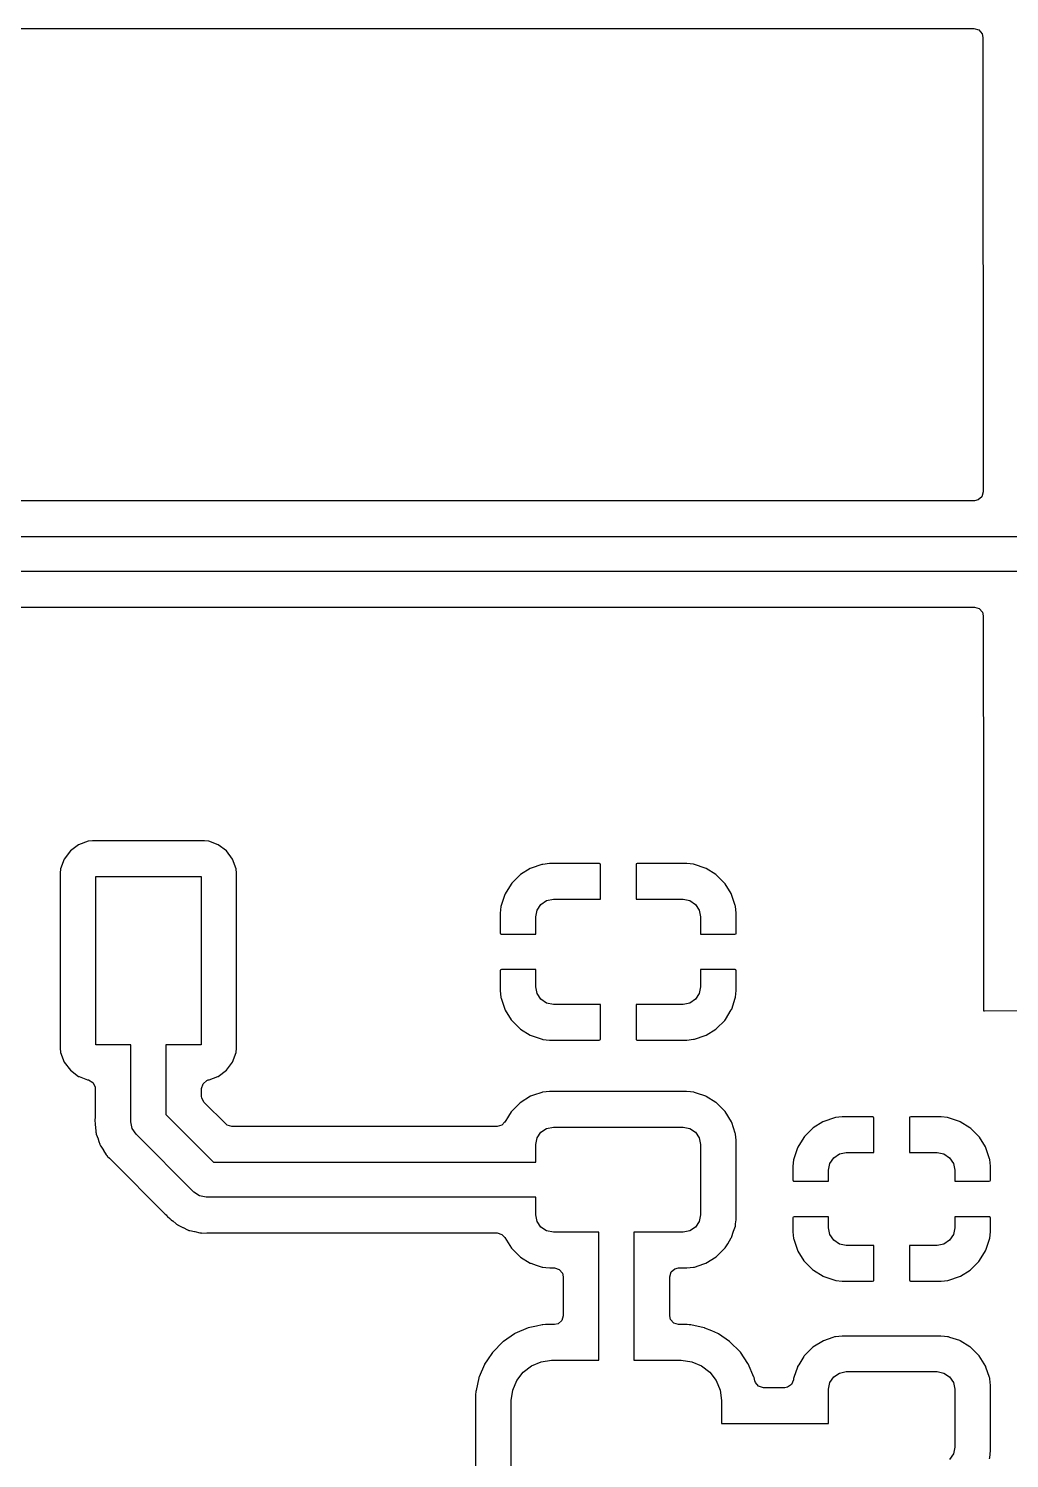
# Model space of a CAD drawing. Extents: x 170.5 to 254.5, y -139.5 to -85.5.
# Drawn here: x 188.39 to 202.38, y -105.9 to -85.51 of the extents above; entities that cross this region are included whole.
import ezdxf

# ---------------------------------------------------------------- set-up
doc = ezdxf.new("R2010")
doc.units = 0
doc.layers.add('BLACK', color=7, linetype='CONTINUOUS')

msp = doc.modelspace()

# ---------------------------------------------------------------- linework, layer by layer
at = {"layer": 'BLACK', "linetype": 'CONTINUOUS'}
for p, q in [((170.634, -85.508), (201.874, -85.508)), ((201.874, -85.508), (201.942, -85.528)), ((201.942, -85.528), (201.989, -85.5817)), ((201.989, -85.5817), (202, -85.6339)), ((202, -85.6339), (202.006, -92.1154)), ((202.006, -92.1154), (201.986, -92.1835)), ((201.88, -92.2415), (187.067, -92.2415)), ((201.932, -92.2301), (201.88, -92.2415)), ((201.986, -92.1835), (201.932, -92.2301)), ((187, -92.75), (213.5, -92.75)), ((213.396, -93.25), (187.104, -93.25)), ((187.366, -93.7585), (201.881, -93.7585)), ((201.881, -93.7585), (201.949, -93.7785)), ((201.949, -93.7785), (201.996, -93.8322)), ((201.996, -93.8322), (202.007, -93.8844)), ((202.007, -93.8844), (202.009, -96.7607)), ((202.009, -96.7607), (202.012, -99.4974)), ((188.987, -97.2367), (188.899, -97.3533)), ((189.103, -97.1494), (188.987, -97.2367)), ((189.24, -97.0983), (189.103, -97.1494)), ((189.302, -97.0915), (189.24, -97.0983)), ((190.898, -97.0915), (189.302, -97.0915)), ((190.96, -97.0983), (190.898, -97.0915)), ((191.097, -97.1494), (190.96, -97.0983)), ((191.213, -97.2367), (191.097, -97.1494)), ((191.301, -97.3533), (191.213, -97.2367)), ((188.899, -97.3533), (188.848, -97.4897)), ((191.352, -97.4897), (191.301, -97.3533)), ((195.712, -97.4301), (195.558, -97.4816)), ((195.726, -97.4273), (195.712, -97.4301)), ((195.821, -97.4173), (195.726, -97.4273)), ((195.828, -97.417), (195.821, -97.4173)), ((196.532, -97.417), (195.828, -97.417)), ((196.54, -97.4187), (196.532, -97.417)), ((196.542, -97.4199), (196.54, -97.4187)), ((196.546, -97.4351), (196.542, -97.4199)), ((196.546, -97.925), (196.546, -97.4351)), ((197.056, -97.4229), (197.054, -97.4305)), ((197.054, -97.4305), (197.054, -97.925)), ((197.057, -97.4215), (197.056, -97.4229)), ((197.072, -97.417), (197.057, -97.4215)), ((197.772, -97.417), (197.072, -97.417)), ((197.779, -97.4173), (197.772, -97.417)), ((197.873, -97.427), (197.779, -97.4173)), ((197.886, -97.4299), (197.873, -97.427)), ((198.041, -97.481), (197.886, -97.4299)), ((188.848, -97.4897), (188.841, -97.5519)), ((188.841, -97.5519), (188.841, -100.048)), ((189.35, -100), (189.35, -97.6)), ((189.35, -97.6), (190.85, -97.6)), ((190.85, -97.6), (190.85, -100)), ((191.358, -97.5519), (191.352, -97.4897)), ((191.358, -100.048), (191.358, -97.5519)), ((195.396, -97.5821), (195.281, -97.6968)), ((195.407, -97.5731), (195.396, -97.5821)), ((195.545, -97.4878), (195.407, -97.5731)), ((195.558, -97.4816), (195.545, -97.4878)), ((198.054, -97.4872), (198.041, -97.481)), ((198.192, -97.5722), (198.054, -97.4872)), ((198.203, -97.5813), (198.192, -97.5722)), ((198.318, -97.6958), (198.203, -97.5813)), ((195.181, -97.8594), (195.13, -98.0137)), ((195.187, -97.8462), (195.181, -97.8594)), ((195.272, -97.7082), (195.187, -97.8462)), ((195.281, -97.6968), (195.272, -97.7082)), ((198.327, -97.7072), (198.318, -97.6958)), ((198.412, -97.845), (198.327, -97.7072)), ((198.418, -97.8582), (198.412, -97.845)), ((198.47, -98.0124), (198.418, -97.8582)), ((195.127, -98.0271), (195.117, -98.1214)), ((195.13, -98.0137), (195.127, -98.0271)), ((195.625, -98.175), (195.644, -98.0793)), ((195.644, -98.0793), (195.698, -97.9982)), ((195.698, -97.9982), (195.779, -97.944)), ((195.779, -97.944), (195.875, -97.925)), ((195.875, -97.925), (196.546, -97.925)), ((197.054, -97.925), (197.725, -97.925)), ((197.725, -97.925), (197.821, -97.944)), ((197.821, -97.944), (197.902, -97.9982)), ((197.902, -97.9982), (197.956, -98.0793)), ((197.956, -98.0793), (197.975, -98.175)), ((198.473, -98.0258), (198.47, -98.0124)), ((198.483, -98.1214), (198.473, -98.0258)), ((195.117, -98.1214), (195.117, -98.1279)), ((195.117, -98.1279), (195.117, -98.4029)), ((195.625, -98.421), (195.625, -98.175)), ((197.975, -98.175), (197.975, -98.421)), ((198.483, -98.1279), (198.483, -98.1214)), ((198.483, -98.4075), (198.483, -98.1279)), ((195.117, -98.4029), (195.121, -98.4181)), ((195.121, -98.4181), (195.123, -98.4193)), ((195.123, -98.4193), (195.131, -98.421)), ((195.131, -98.421), (195.625, -98.421)), ((197.975, -98.421), (198.465, -98.421)), ((198.465, -98.421), (198.48, -98.4165)), ((198.48, -98.4165), (198.481, -98.4151)), ((198.481, -98.4151), (198.483, -98.4075)), ((195.119, -98.9349), (195.117, -98.9425)), ((195.117, -98.9425), (195.117, -99.2221)), ((195.12, -98.9335), (195.119, -98.9349)), ((195.135, -98.929), (195.12, -98.9335)), ((195.625, -98.929), (195.135, -98.929)), ((195.625, -99.175), (195.625, -98.929)), ((198.469, -98.929), (197.975, -98.929)), ((197.975, -98.929), (197.975, -99.175)), ((198.477, -98.9307), (198.469, -98.929)), ((198.479, -98.9319), (198.477, -98.9307)), ((198.483, -98.9471), (198.479, -98.9319)), ((198.483, -99.2221), (198.483, -98.9471)), ((195.117, -99.2221), (195.117, -99.2286)), ((195.117, -99.2286), (195.127, -99.3242)), ((195.644, -99.2707), (195.625, -99.175)), ((195.698, -99.3518), (195.644, -99.2707)), ((197.956, -99.2707), (197.902, -99.3518)), ((197.975, -99.175), (197.956, -99.2707)), ((198.473, -99.3229), (198.483, -99.2286)), ((198.483, -99.2286), (198.483, -99.2221)), ((195.127, -99.3242), (195.13, -99.3376)), ((195.13, -99.3376), (195.182, -99.4918)), ((195.182, -99.4918), (195.188, -99.505)), ((195.188, -99.505), (195.273, -99.6428)), ((195.779, -99.406), (195.698, -99.3518)), ((195.875, -99.425), (195.779, -99.406)), ((196.546, -99.425), (195.875, -99.425)), ((196.546, -99.9195), (196.546, -99.425)), ((197.725, -99.425), (197.054, -99.425)), ((197.054, -99.425), (197.054, -99.9149)), ((197.821, -99.406), (197.725, -99.425)), ((197.902, -99.3518), (197.821, -99.406)), ((198.328, -99.6418), (198.413, -99.5038)), ((198.413, -99.5038), (198.419, -99.4906)), ((198.419, -99.4906), (198.47, -99.3363)), ((198.47, -99.3363), (198.473, -99.3229)), ((202.012, -99.4974), (202.012, -99.5164)), ((202.025, -99.5163), (207.668, -99.4792)), ((195.273, -99.6428), (195.282, -99.6542)), ((195.282, -99.6542), (195.397, -99.7687)), ((198.204, -99.7679), (198.319, -99.6532)), ((198.319, -99.6532), (198.328, -99.6418)), ((202.012, -99.5164), (202.025, -99.5163)), ((202.025, -99.5163), (202.025, -99.5163)), ((195.397, -99.7687), (195.408, -99.7778)), ((195.408, -99.7778), (195.546, -99.8628)), ((195.546, -99.8628), (195.559, -99.869)), ((195.559, -99.869), (195.714, -99.9201)), ((197.054, -99.9149), (197.058, -99.9301)), ((197.888, -99.9198), (198.042, -99.8684)), ((198.042, -99.8684), (198.055, -99.8622)), ((198.055, -99.8622), (198.193, -99.7769)), ((198.193, -99.7769), (198.204, -99.7679)), ((188.841, -100.048), (188.848, -100.11)), ((188.848, -100.11), (188.899, -100.247)), ((189.85, -100), (189.35, -100)), ((189.85, -101.1), (189.85, -100)), ((190.85, -100), (190.35, -100)), ((190.35, -100), (190.35, -100.996)), ((191.301, -100.247), (191.352, -100.11)), ((191.352, -100.11), (191.358, -100.048)), ((195.714, -99.9201), (195.727, -99.923)), ((195.727, -99.923), (195.821, -99.9327)), ((195.821, -99.9327), (195.828, -99.933)), ((195.828, -99.933), (196.528, -99.933)), ((196.528, -99.933), (196.543, -99.9285)), ((196.543, -99.9285), (196.544, -99.9271)), ((196.544, -99.9271), (196.546, -99.9195)), ((197.058, -99.9301), (197.06, -99.9313)), ((197.06, -99.9313), (197.068, -99.933)), ((197.068, -99.933), (197.772, -99.933)), ((197.772, -99.933), (197.779, -99.9327)), ((197.779, -99.9327), (197.874, -99.9227)), ((197.874, -99.9227), (197.888, -99.9198)), ((188.899, -100.247), (188.987, -100.363)), ((191.213, -100.363), (191.301, -100.247)), ((188.987, -100.363), (189.103, -100.451)), ((189.103, -100.451), (189.112, -100.454)), ((189.112, -100.454), (189.232, -100.499)), ((189.232, -100.499), (189.232, -100.499)), ((189.232, -100.499), (189.24, -100.502)), ((189.24, -100.502), (189.245, -100.502)), ((189.245, -100.502), (189.306, -100.537)), ((190.879, -100.556), (190.932, -100.51)), ((190.932, -100.51), (190.954, -100.502)), ((190.954, -100.502), (190.96, -100.502)), ((190.96, -100.502), (190.968, -100.499)), ((190.968, -100.499), (191.088, -100.454)), ((190.968, -100.499), (190.968, -100.499)), ((191.088, -100.454), (191.097, -100.451)), ((191.097, -100.451), (191.213, -100.363)), ((189.306, -100.537), (189.339, -100.6)), ((189.339, -100.6), (189.341, -100.624)), ((189.341, -100.624), (189.341, -101.033)), ((190.858, -100.624), (190.879, -100.556)), ((190.858, -100.734), (190.858, -100.624)), ((190.861, -100.76), (190.858, -100.734)), ((195.551, -100.733), (195.401, -100.827)), ((195.591, -100.72), (195.551, -100.733)), ((195.712, -100.68), (195.591, -100.72)), ((195.719, -100.677), (195.712, -100.68)), ((195.712, -100.68), (195.712, -100.68)), ((195.726, -100.677), (195.719, -100.677)), ((195.821, -100.667), (195.726, -100.677)), ((195.726, -100.677), (195.726, -100.677)), ((195.825, -100.666), (195.821, -100.667)), ((195.821, -100.667), (195.821, -100.667)), ((197.775, -100.666), (195.825, -100.666)), ((197.83, -100.672), (197.775, -100.666)), ((197.873, -100.677), (197.83, -100.672)), ((197.88, -100.677), (197.873, -100.677)), ((197.873, -100.677), (197.873, -100.677)), ((197.886, -100.679), (197.88, -100.677)), ((197.917, -100.689), (197.886, -100.679)), ((197.886, -100.679), (197.886, -100.679)), ((198.048, -100.733), (197.917, -100.689)), ((198.054, -100.737), (198.048, -100.733)), ((190.895, -100.823), (190.861, -100.76)), ((191.202, -101.13), (190.895, -100.823)), ((195.401, -100.827), (195.276, -100.952)), ((198.192, -100.822), (198.054, -100.737)), ((198.054, -100.737), (198.054, -100.737)), ((198.198, -100.826), (198.192, -100.822)), ((198.323, -100.951), (198.198, -100.826)), ((189.338, -101.063), (189.337, -101.073)), ((189.337, -101.073), (189.337, -101.081)), ((189.337, -101.081), (189.337, -101.081)), ((189.337, -101.081), (189.341, -101.126)), ((189.34, -101.052), (189.338, -101.063)), ((189.341, -101.033), (189.34, -101.052)), ((189.341, -101.126), (189.341, -101.136)), ((189.341, -101.136), (189.341, -101.144)), ((189.869, -101.196), (189.85, -101.1)), ((190.35, -100.996), (191.029, -101.675)), ((191.223, -101.146), (191.202, -101.13)), ((195.181, -101.101), (195.141, -101.147)), ((195.183, -101.102), (195.181, -101.101)), ((195.235, -101.018), (195.183, -101.102)), ((195.272, -100.958), (195.235, -101.018)), ((195.276, -100.952), (195.272, -100.958)), ((195.272, -100.958), (195.272, -100.958)), ((198.417, -101.101), (198.323, -100.951)), ((198.419, -101.108), (198.417, -101.101)), ((198.469, -101.259), (198.419, -101.108)), ((199.72, -101.1), (199.582, -101.186)), ((199.733, -101.094), (199.72, -101.1)), ((199.887, -101.043), (199.733, -101.094)), ((199.901, -101.04), (199.887, -101.043)), ((199.996, -101.03), (199.901, -101.04)), ((200.003, -101.03), (199.996, -101.03)), ((200.432, -101.03), (200.003, -101.03)), ((200.44, -101.031), (200.432, -101.03)), ((200.442, -101.032), (200.44, -101.031)), ((200.446, -101.048), (200.442, -101.032)), ((200.446, -101.537), (200.446, -101.048)), ((200.956, -101.035), (200.954, -101.043)), ((200.954, -101.043), (200.954, -101.537)), ((200.957, -101.034), (200.956, -101.035)), ((200.972, -101.029), (200.957, -101.034)), ((201.397, -101.029), (200.972, -101.029)), ((201.404, -101.03), (201.397, -101.029)), ((201.498, -101.039), (201.404, -101.03)), ((201.511, -101.042), (201.498, -101.039)), ((201.666, -101.094), (201.511, -101.042)), ((201.679, -101.1), (201.666, -101.094)), ((201.817, -101.185), (201.679, -101.1)), ((189.341, -101.144), (189.342, -101.148)), ((189.342, -101.148), (189.345, -101.173)), ((189.345, -101.173), (189.345, -101.177)), ((189.345, -101.177), (189.35, -101.238)), ((189.35, -101.238), (189.351, -101.25)), ((189.351, -101.25), (189.353, -101.257)), ((189.353, -101.257), (189.355, -101.263)), ((189.355, -101.263), (189.356, -101.268)), ((189.356, -101.268), (189.357, -101.276)), ((189.357, -101.276), (189.382, -101.344)), ((189.382, -101.344), (189.383, -101.348)), ((189.923, -101.277), (189.869, -101.196)), ((190.748, -102.102), (189.923, -101.277)), ((191.291, -101.166), (191.223, -101.146)), ((195.074, -101.166), (191.291, -101.166)), ((195.141, -101.147), (195.074, -101.166)), ((195.625, -101.425), (195.644, -101.329)), ((195.644, -101.329), (195.698, -101.248)), ((195.698, -101.248), (195.779, -101.194)), ((195.779, -101.194), (195.875, -101.175)), ((195.875, -101.175), (197.725, -101.175)), ((197.725, -101.175), (197.821, -101.194)), ((197.821, -101.194), (197.902, -101.248)), ((197.902, -101.248), (197.956, -101.329)), ((197.956, -101.329), (197.975, -101.425)), ((198.473, -101.269), (198.469, -101.259)), ((198.473, -101.276), (198.473, -101.269)), ((198.482, -101.36), (198.473, -101.276)), ((198.473, -101.276), (198.473, -101.276)), ((199.447, -101.321), (199.362, -101.459)), ((199.456, -101.309), (199.447, -101.321)), ((199.571, -101.195), (199.456, -101.309)), ((199.582, -101.186), (199.571, -101.195)), ((201.828, -101.194), (201.817, -101.185)), ((201.943, -101.308), (201.828, -101.194)), ((201.952, -101.32), (201.943, -101.308)), ((202.037, -101.458), (201.952, -101.32)), ((189.383, -101.348), (189.393, -101.38)), ((189.393, -101.38), (189.406, -101.418)), ((189.406, -101.418), (189.409, -101.424)), ((189.409, -101.424), (189.412, -101.43)), ((189.412, -101.43), (189.415, -101.435)), ((189.415, -101.435), (189.417, -101.442)), ((189.417, -101.442), (189.421, -101.448)), ((189.421, -101.448), (189.421, -101.448)), ((189.421, -101.448), (189.457, -101.503)), ((189.457, -101.503), (189.46, -101.507)), ((189.46, -101.507), (189.497, -101.569)), ((195.625, -101.675), (195.625, -101.425)), ((197.975, -101.425), (197.975, -102.425)), ((198.483, -101.375), (198.482, -101.36)), ((198.483, -102.475), (198.483, -101.375)), ((199.356, -101.472), (199.305, -101.626)), ((199.362, -101.459), (199.356, -101.472)), ((199.954, -101.557), (200.05, -101.537)), ((200.05, -101.537), (200.446, -101.537)), ((200.954, -101.537), (201.35, -101.537)), ((201.35, -101.537), (201.446, -101.557)), ((202.043, -101.471), (202.037, -101.458)), ((202.095, -101.625), (202.043, -101.471)), ((189.497, -101.569), (189.501, -101.573)), ((189.501, -101.573), (189.501, -101.573)), ((189.501, -101.573), (189.505, -101.577)), ((189.505, -101.577), (189.505, -101.578)), ((189.505, -101.578), (189.507, -101.581)), ((189.507, -101.581), (189.51, -101.584)), ((189.51, -101.584), (189.514, -101.59)), ((189.514, -101.59), (189.544, -101.618)), ((189.544, -101.618), (189.57, -101.643)), ((189.57, -101.643), (189.573, -101.646)), ((189.573, -101.646), (190.341, -102.414)), ((191.029, -101.675), (195.625, -101.675)), ((199.302, -101.64), (199.292, -101.734)), ((199.292, -101.734), (199.292, -101.74)), ((199.292, -101.74), (199.292, -101.928)), ((199.305, -101.626), (199.302, -101.64)), ((199.8, -101.787), (199.819, -101.692)), ((199.819, -101.692), (199.873, -101.611)), ((199.873, -101.611), (199.954, -101.557)), ((201.446, -101.557), (201.527, -101.611)), ((201.527, -101.611), (201.581, -101.692)), ((201.581, -101.692), (201.6, -101.787)), ((202.098, -101.638), (202.095, -101.625)), ((202.108, -101.734), (202.098, -101.638)), ((202.108, -101.74), (202.108, -101.734)), ((202.108, -101.932), (202.108, -101.74)), ((199.292, -101.928), (199.296, -101.943)), ((199.296, -101.943), (199.298, -101.944)), ((199.298, -101.944), (199.306, -101.946)), ((199.306, -101.946), (199.8, -101.946)), ((199.8, -101.946), (199.8, -101.787)), ((201.6, -101.787), (201.6, -101.946)), ((201.6, -101.946), (202.09, -101.946)), ((202.09, -101.946), (202.105, -101.942)), ((202.105, -101.942), (202.106, -101.94)), ((202.106, -101.94), (202.108, -101.932)), ((190.829, -102.156), (190.748, -102.102)), ((190.925, -102.175), (190.829, -102.156)), ((195.625, -102.175), (190.925, -102.175)), ((195.625, -102.425), (195.625, -102.175)), ((190.341, -102.414), (190.354, -102.428)), ((190.354, -102.428), (190.362, -102.44)), ((190.362, -102.44), (190.362, -102.44)), ((190.362, -102.44), (190.366, -102.446)), ((190.366, -102.446), (190.372, -102.451)), ((190.372, -102.451), (190.372, -102.451)), ((190.372, -102.451), (190.407, -102.48)), ((190.407, -102.48), (190.414, -102.487)), ((190.414, -102.487), (190.42, -102.493)), ((190.42, -102.493), (190.423, -102.495)), ((190.423, -102.495), (190.442, -102.51)), ((190.442, -102.51), (190.446, -102.513)), ((190.446, -102.513), (190.496, -102.556)), ((190.496, -102.556), (190.501, -102.56)), ((190.501, -102.56), (190.508, -102.564)), ((190.508, -102.564), (190.513, -102.567)), ((190.513, -102.567), (190.518, -102.57)), ((195.644, -102.521), (195.625, -102.425)), ((195.698, -102.602), (195.644, -102.521)), ((197.956, -102.521), (197.902, -102.602)), ((197.975, -102.425), (197.956, -102.521)), ((198.473, -102.58), (198.475, -102.556)), ((198.475, -102.556), (198.481, -102.495)), ((198.481, -102.495), (198.483, -102.475)), ((199.294, -102.46), (199.292, -102.468)), ((199.292, -102.468), (199.292, -102.66)), ((199.295, -102.458), (199.294, -102.46)), ((199.31, -102.454), (199.295, -102.458)), ((199.8, -102.454), (199.31, -102.454)), ((199.8, -102.612), (199.8, -102.454)), ((202.094, -102.454), (201.6, -102.454)), ((201.6, -102.454), (201.6, -102.612)), ((202.102, -102.456), (202.094, -102.454)), ((202.104, -102.457), (202.102, -102.456)), ((202.108, -102.472), (202.104, -102.457)), ((202.108, -102.66), (202.108, -102.472)), ((190.518, -102.57), (190.524, -102.575)), ((190.524, -102.575), (190.59, -102.606)), ((190.59, -102.606), (190.594, -102.608)), ((190.594, -102.608), (190.659, -102.641)), ((190.659, -102.641), (190.666, -102.643)), ((190.666, -102.643), (190.672, -102.645)), ((190.672, -102.645), (190.677, -102.647)), ((190.677, -102.647), (190.684, -102.65)), ((190.684, -102.65), (190.691, -102.651)), ((190.691, -102.651), (190.691, -102.651)), ((190.691, -102.651), (190.755, -102.664)), ((190.755, -102.664), (190.76, -102.665)), ((190.76, -102.665), (190.831, -102.683)), ((190.831, -102.683), (190.836, -102.683)), ((190.836, -102.683), (190.836, -102.683)), ((190.836, -102.683), (190.842, -102.683)), ((190.842, -102.683), (190.842, -102.684)), ((190.842, -102.684), (190.846, -102.684)), ((190.846, -102.684), (190.85, -102.684)), ((190.85, -102.684), (190.857, -102.686)), ((190.857, -102.686), (190.935, -102.684)), ((190.935, -102.684), (190.938, -102.683)), ((190.938, -102.683), (195.074, -102.683)), ((195.074, -102.683), (195.142, -102.704)), ((195.142, -102.704), (195.182, -102.75)), ((195.182, -102.75), (195.183, -102.749)), ((195.183, -102.749), (195.277, -102.899)), ((195.779, -102.656), (195.698, -102.602)), ((195.875, -102.675), (195.779, -102.656)), ((196.525, -102.675), (195.875, -102.675)), ((196.525, -104.5), (196.525, -102.675)), ((197.725, -102.675), (197.025, -102.675)), ((197.025, -102.675), (197.025, -104.5)), ((197.821, -102.656), (197.725, -102.675)), ((197.902, -102.602), (197.821, -102.656)), ((198.362, -102.837), (198.413, -102.754)), ((198.413, -102.754), (198.417, -102.748)), ((198.413, -102.754), (198.413, -102.754)), ((198.417, -102.748), (198.446, -102.66)), ((198.446, -102.66), (198.454, -102.637)), ((198.454, -102.637), (198.471, -102.586)), ((198.471, -102.586), (198.473, -102.58)), ((198.471, -102.586), (198.471, -102.586)), ((199.292, -102.66), (199.292, -102.666)), ((199.292, -102.666), (199.302, -102.762)), ((199.302, -102.762), (199.305, -102.775)), ((199.819, -102.708), (199.8, -102.612)), ((199.873, -102.789), (199.819, -102.708)), ((201.581, -102.708), (201.527, -102.789)), ((201.6, -102.612), (201.581, -102.708)), ((202.095, -102.774), (202.098, -102.76)), ((202.098, -102.76), (202.108, -102.666)), ((202.108, -102.666), (202.108, -102.66)), ((195.277, -102.899), (195.402, -103.024)), ((198.232, -102.99), (198.319, -102.903)), ((198.319, -102.903), (198.324, -102.898)), ((198.324, -102.898), (198.362, -102.837)), ((199.305, -102.775), (199.357, -102.929)), ((199.357, -102.929), (199.363, -102.942)), ((199.363, -102.942), (199.448, -103.08)), ((199.954, -102.843), (199.873, -102.789)), ((200.05, -102.862), (199.954, -102.843)), ((200.446, -102.862), (200.05, -102.862)), ((200.446, -103.357), (200.446, -102.862)), ((201.35, -102.862), (200.954, -102.862)), ((200.954, -102.862), (200.954, -103.352)), ((201.446, -102.843), (201.35, -102.862)), ((201.527, -102.789), (201.446, -102.843)), ((201.953, -103.079), (202.038, -102.941)), ((202.038, -102.941), (202.044, -102.928)), ((202.044, -102.928), (202.095, -102.774)), ((195.402, -103.024), (195.408, -103.028)), ((195.408, -103.028), (195.408, -103.028)), ((195.408, -103.028), (195.545, -103.113)), ((195.545, -103.113), (195.552, -103.117)), ((195.552, -103.117), (195.632, -103.144)), ((195.632, -103.144), (195.714, -103.171)), ((195.714, -103.171), (195.714, -103.171)), ((195.714, -103.171), (195.72, -103.173)), ((195.72, -103.173), (195.727, -103.173)), ((195.727, -103.173), (195.727, -103.173)), ((195.727, -103.173), (195.77, -103.178)), ((195.77, -103.178), (195.825, -103.183)), ((197.779, -103.183), (197.874, -103.173)), ((197.874, -103.173), (197.874, -103.173)), ((197.874, -103.173), (197.881, -103.173)), ((197.881, -103.173), (197.888, -103.17)), ((197.888, -103.17), (198.02, -103.126)), ((197.888, -103.17), (197.888, -103.17)), ((198.02, -103.126), (198.049, -103.117)), ((198.049, -103.117), (198.199, -103.023)), ((198.199, -103.023), (198.232, -102.99)), ((199.448, -103.08), (199.457, -103.092)), ((199.457, -103.092), (199.572, -103.206)), ((201.829, -103.205), (201.944, -103.091)), ((201.944, -103.091), (201.953, -103.079)), ((195.825, -103.183), (195.891, -103.183)), ((195.891, -103.183), (195.959, -103.204)), ((195.959, -103.204), (196.005, -103.257)), ((196.005, -103.257), (196.016, -103.309)), ((196.016, -103.309), (196.016, -103.866)), ((197.534, -103.309), (197.554, -103.241)), ((197.534, -103.865), (197.534, -103.309)), ((197.554, -103.241), (197.607, -103.195)), ((197.607, -103.195), (197.659, -103.183)), ((197.659, -103.183), (197.775, -103.183)), ((197.775, -103.183), (197.779, -103.183)), ((197.779, -103.183), (197.779, -103.183)), ((199.572, -103.206), (199.583, -103.215)), ((199.583, -103.215), (199.721, -103.3)), ((199.721, -103.3), (199.734, -103.306)), ((199.734, -103.306), (199.889, -103.358)), ((199.889, -103.358), (199.902, -103.361)), ((199.902, -103.361), (199.996, -103.37)), ((199.996, -103.37), (200.003, -103.37)), ((200.003, -103.37), (200.428, -103.37)), ((200.428, -103.37), (200.443, -103.366)), ((200.443, -103.366), (200.444, -103.365)), ((200.444, -103.365), (200.446, -103.357)), ((200.954, -103.352), (200.958, -103.368)), ((200.958, -103.368), (200.96, -103.369)), ((200.96, -103.369), (200.968, -103.37)), ((200.968, -103.37), (201.397, -103.37)), ((201.397, -103.37), (201.404, -103.37)), ((201.404, -103.37), (201.499, -103.36)), ((201.499, -103.36), (201.513, -103.357)), ((201.513, -103.357), (201.667, -103.306)), ((201.667, -103.306), (201.68, -103.3)), ((201.68, -103.3), (201.818, -103.214)), ((201.818, -103.214), (201.829, -103.205)), ((195.715, -103.995), (195.634, -104.013)), ((195.719, -103.994), (195.715, -103.995)), ((195.715, -103.995), (195.715, -103.995)), ((195.724, -103.994), (195.719, -103.994)), ((195.765, -103.992), (195.724, -103.994)), ((195.767, -103.992), (195.765, -103.992)), ((195.765, -103.992), (195.765, -103.992)), ((195.891, -103.992), (195.767, -103.992)), ((195.943, -103.98), (195.891, -103.992)), ((195.996, -103.934), (195.943, -103.98)), ((196.016, -103.866), (195.996, -103.934)), ((197.545, -103.918), (197.534, -103.865)), ((197.591, -103.971), (197.545, -103.918)), ((197.659, -103.992), (197.591, -103.971)), ((197.783, -103.992), (197.659, -103.992)), ((197.785, -103.992), (197.783, -103.992)), ((197.812, -103.993), (197.785, -103.992)), ((197.785, -103.992), (197.785, -103.992)), ((197.829, -103.994), (197.812, -103.993)), ((197.834, -103.995), (197.829, -103.994)), ((197.981, -104.027), (197.834, -103.995)), ((197.834, -103.995), (197.834, -103.995)), ((195.322, -104.124), (195.163, -104.232)), ((195.327, -104.12), (195.322, -104.124)), ((195.322, -104.124), (195.322, -104.124)), ((195.517, -104.039), (195.327, -104.12)), ((195.634, -104.013), (195.517, -104.039)), ((198.031, -104.038), (197.981, -104.027)), ((198.036, -104.04), (198.031, -104.038)), ((198.135, -104.082), (198.036, -104.04)), ((198.036, -104.04), (198.036, -104.04)), ((198.221, -104.119), (198.135, -104.082)), ((198.228, -104.124), (198.221, -104.119)), ((198.387, -104.232), (198.228, -104.124)), ((199.859, -104.176), (199.726, -104.221)), ((199.887, -104.167), (199.859, -104.176)), ((199.894, -104.165), (199.887, -104.167)), ((199.887, -104.167), (199.887, -104.167)), ((199.901, -104.164), (199.894, -104.165)), ((199.996, -104.154), (199.901, -104.164)), ((199.901, -104.164), (199.901, -104.164)), ((200, -104.154), (199.996, -104.154)), ((199.996, -104.154), (199.996, -104.154)), ((201.4, -104.154), (200, -104.154)), ((201.455, -104.16), (201.4, -104.154)), ((201.498, -104.164), (201.455, -104.16)), ((201.505, -104.165), (201.498, -104.164)), ((201.498, -104.164), (201.498, -104.164)), ((201.511, -104.167), (201.505, -104.165)), ((201.529, -104.173), (201.511, -104.167)), ((201.511, -104.167), (201.511, -104.167)), ((201.673, -104.22), (201.529, -104.173)), ((195.007, -104.388), (194.934, -104.496)), ((195.01, -104.383), (195.007, -104.388)), ((195.007, -104.388), (195.007, -104.388)), ((195.156, -104.236), (195.01, -104.383)), ((195.163, -104.232), (195.156, -104.236)), ((198.392, -104.235), (198.387, -104.232)), ((198.387, -104.232), (198.387, -104.232)), ((198.539, -104.381), (198.392, -104.235)), ((198.542, -104.386), (198.539, -104.381)), ((198.651, -104.547), (198.542, -104.386)), ((198.542, -104.386), (198.542, -104.386)), ((199.576, -104.314), (199.451, -104.439)), ((199.726, -104.221), (199.576, -104.314)), ((201.679, -104.224), (201.673, -104.22)), ((201.813, -104.307), (201.679, -104.224)), ((201.679, -104.224), (201.679, -104.224)), ((201.823, -104.313), (201.813, -104.307)), ((201.948, -104.438), (201.823, -104.313)), ((194.892, -104.559), (194.816, -104.737)), ((194.894, -104.554), (194.892, -104.559)), ((194.934, -104.496), (194.894, -104.554)), ((195.443, -104.668), (195.562, -104.577)), ((195.562, -104.577), (195.701, -104.52)), ((195.701, -104.52), (195.85, -104.5)), ((195.85, -104.5), (196.525, -104.5)), ((197.025, -104.5), (197.7, -104.5)), ((197.7, -104.5), (197.849, -104.52)), ((197.849, -104.52), (197.987, -104.577)), ((197.987, -104.577), (198.107, -104.668)), ((198.655, -104.552), (198.651, -104.547)), ((198.736, -104.742), (198.655, -104.552)), ((199.356, -104.597), (199.305, -104.748)), ((199.358, -104.59), (199.356, -104.597)), ((199.374, -104.564), (199.358, -104.59)), ((199.447, -104.445), (199.374, -104.564)), ((199.451, -104.439), (199.447, -104.445)), ((199.447, -104.445), (199.447, -104.445)), ((202.042, -104.589), (201.948, -104.438)), ((202.044, -104.595), (202.042, -104.589)), ((202.044, -104.596), (202.044, -104.595)), ((202.095, -104.748), (202.044, -104.596)), ((194.812, -104.75), (194.772, -104.932)), ((194.813, -104.744), (194.812, -104.75)), ((194.816, -104.737), (194.813, -104.744)), ((195.295, -104.926), (195.352, -104.787)), ((195.352, -104.787), (195.443, -104.668)), ((198.107, -104.668), (198.198, -104.787)), ((198.198, -104.787), (198.255, -104.926)), ((198.738, -104.748), (198.736, -104.742)), ((198.747, -104.792), (198.738, -104.748)), ((198.738, -104.748), (198.738, -104.748)), ((198.756, -104.818), (198.747, -104.792)), ((199.3, -104.778), (199.273, -104.844)), ((199.302, -104.758), (199.3, -104.775)), ((199.3, -104.775), (199.3, -104.778)), ((199.305, -104.748), (199.302, -104.758)), ((199.819, -104.817), (199.873, -104.736)), ((199.873, -104.736), (199.954, -104.682)), ((199.954, -104.682), (200.05, -104.662)), ((200.05, -104.662), (201.35, -104.662)), ((201.35, -104.662), (201.446, -104.682)), ((201.446, -104.682), (201.527, -104.736)), ((201.527, -104.736), (201.581, -104.817)), ((202.098, -104.756), (202.095, -104.748)), ((202.098, -104.763), (202.098, -104.756)), ((202.108, -104.859), (202.098, -104.763)), ((202.098, -104.763), (202.098, -104.763)), ((194.769, -104.946), (194.766, -104.992)), ((194.766, -104.992), (194.767, -106.308)), ((194.772, -104.932), (194.769, -104.946)), ((195.275, -105.075), (195.295, -104.926)), ((198.255, -104.926), (198.275, -105.075)), ((198.802, -104.871), (198.756, -104.818)), ((198.87, -104.891), (198.802, -104.871)), ((199.175, -104.891), (198.87, -104.891)), ((199.215, -104.885), (199.175, -104.891)), ((199.273, -104.844), (199.215, -104.885)), ((199.8, -104.912), (199.819, -104.817)), ((199.8, -105.4), (199.8, -104.912)), ((201.581, -104.817), (201.6, -104.912)), ((201.6, -104.912), (201.6, -105.737)), ((202.108, -104.862), (202.108, -104.859)), ((202.108, -105.788), (202.108, -104.862)), ((195.275, -106.225), (195.275, -105.075)), ((198.275, -105.075), (198.275, -105.4)), ((198.275, -105.4), (199.8, -105.4)), ((201.6, -105.737), (201.581, -105.833)), ((202.098, -105.892), (202.108, -105.788)), ((201.581, -105.833), (201.527, -105.914)), ((202.093, -105.907), (202.096, -105.899)), ((202.096, -105.899), (202.098, -105.892)), ((202.096, -105.899), (202.096, -105.899))]:
    msp.add_line(p, q, dxfattribs=at)

doc.saveas('drawing.dxf')
